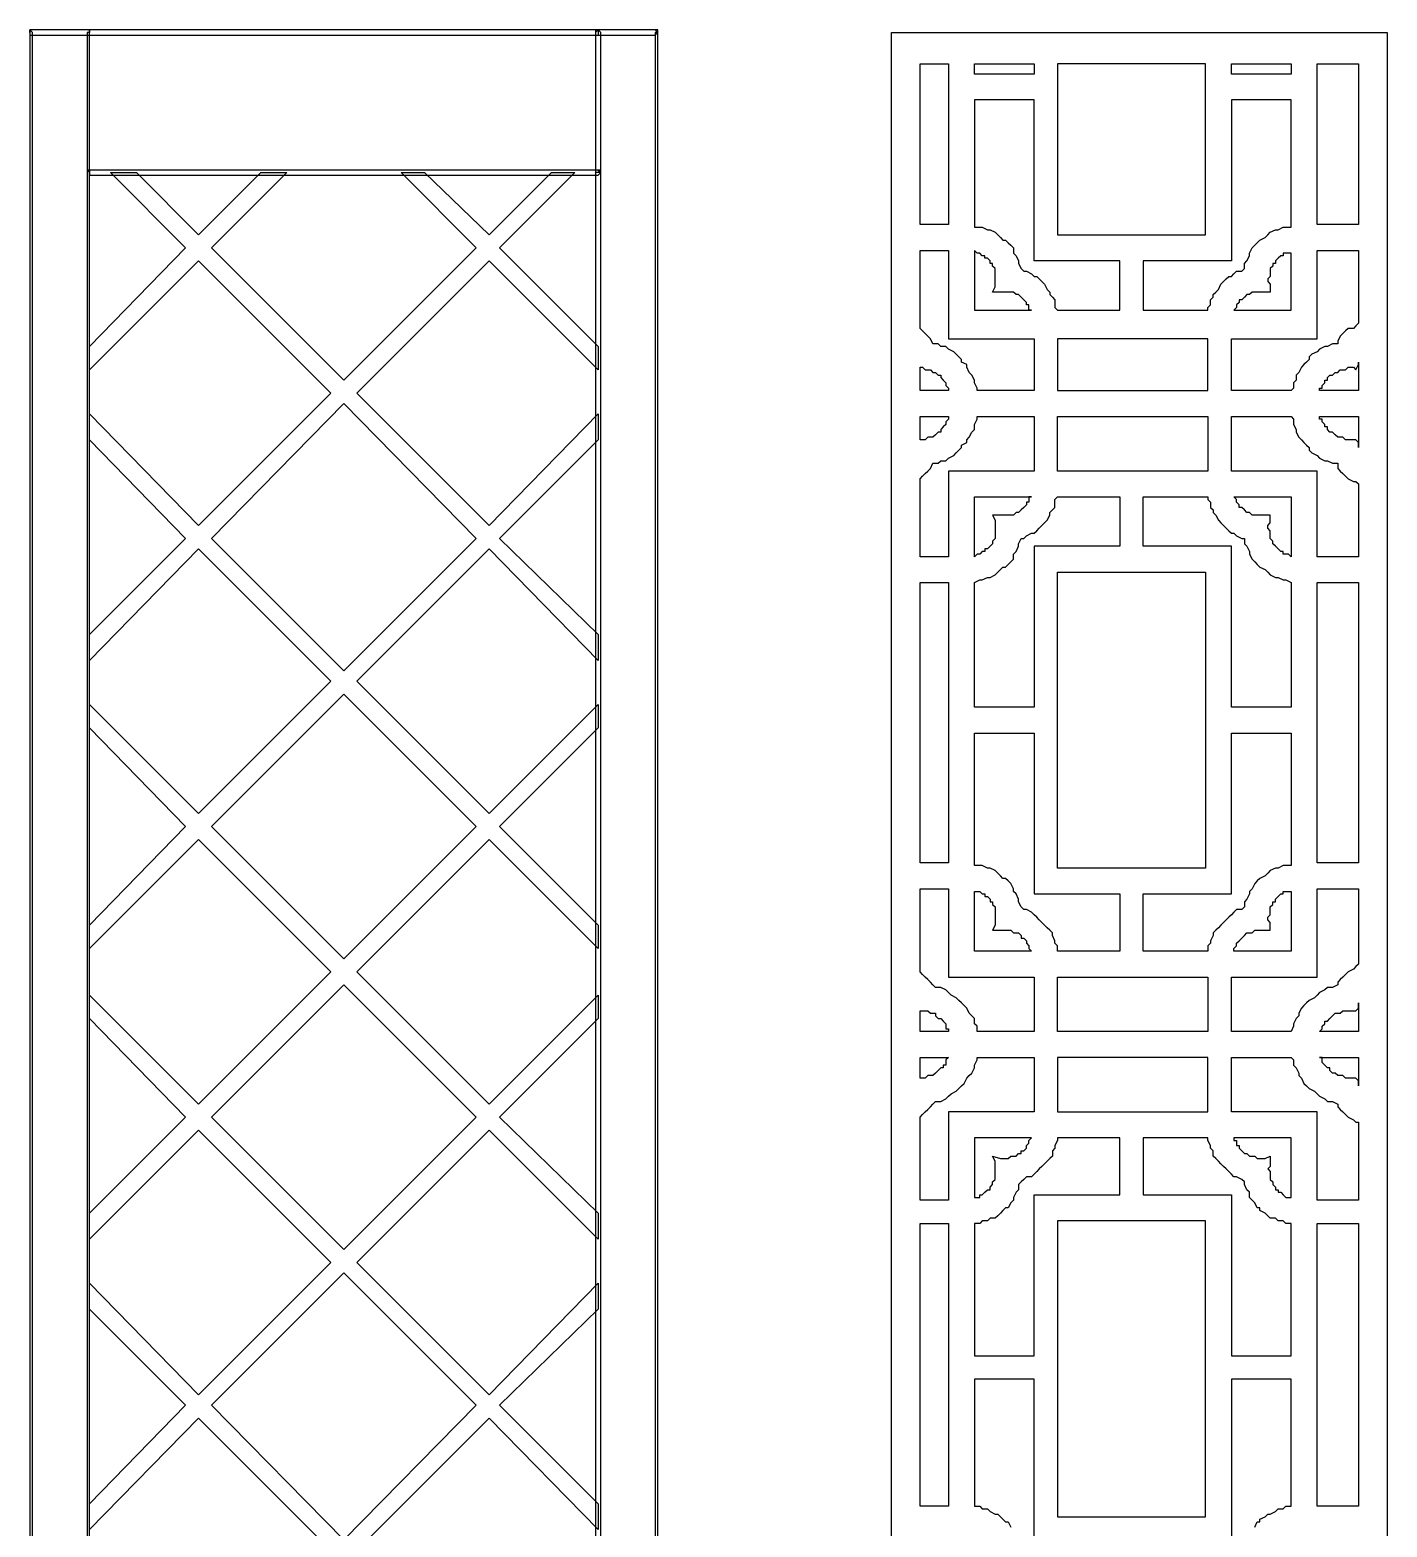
# Model space of a CAD drawing. Extents: x -66030 to 95157, y -13132 to 45879.
# Drawn here: x 12587 to 14630, y 34587 to 36841 of the extents above; entities that cross this region are included whole.
import ezdxf

# ---------------------------------------------------------------- set-up
doc = ezdxf.new("R2010")
doc.units = 0
doc.header["$LTSCALE"] = 100
doc.header["$MEASUREMENT"] = 0
doc.layers.add('3', color=11, linetype='CONTINUOUS')

msp = doc.modelspace()

# ---------------------------------------------------------------- linework, layer by layer
at = {"layer": '3'}
for points in [[(13532.7, 36837.3), (13528.7, 36841.2), (12587.4, 36841.2), (12587.4, 36833.4), (13528.7, 36833.4), (13532.7, 36837.3), (13532.7, 36837.3), (13532.7, 36841.2), (13528.7, 36841.2)], [(12587.4, 36841.2), (12587.4, 36837.3), (12587.4, 31865), (12591.3, 31865), (12591.3, 36837.3), (12587.4, 36841.2), (12587.4, 36841.2), (12587.4, 36841.2), (12587.4, 36837.3)], [(12677.2, 36837.3), (12677.2, 36841.2), (12587.4, 36841.2), (12587.4, 36833.4), (12677.2, 36833.4), (12677.2, 36837.3), (12677.2, 36837.3), (12677.2, 36841.2), (12677.2, 36841.2)], [(12587.4, 36841.2), (12587.4, 36837.3), (12587.4, 31865), (12591.3, 31865), (12591.3, 36837.3), (12587.4, 36841.2), (12587.4, 36841.2), (12587.4, 36841.2), (12587.4, 36837.3)], [(12677.2, 31861.1), (12677.2, 31865), (12677.2, 36837.3), (12673.3, 36837.3), (12673.3, 31865), (12677.2, 31861.1), (12677.2, 31861.1), (12677.2, 31861.1), (12677.2, 31865)], [(13442.8, 36841.2), (13438.9, 36837.3), (13438.9, 31865), (13446.7, 31865), (13446.7, 36837.3), (13442.8, 36841.2), (13442.8, 36841.2), (13438.9, 36841.2), (13438.9, 36837.3)], [(13532.7, 36837.3), (13528.7, 36841.2), (13442.8, 36841.2), (13442.8, 36833.4), (13528.7, 36833.4), (13532.7, 36837.3), (13532.7, 36837.3), (13532.7, 36841.2), (13528.7, 36841.2)], [(13528.7, 31861.1), (13532.7, 31865), (13532.7, 36837.3), (13528.7, 36837.3), (13528.7, 31865), (13528.7, 31861.1), (13528.7, 31861.1), (13532.7, 31861.1), (13532.7, 31865)], [(13528.7, 31861.1), (13532.7, 31865), (13532.7, 36837.3), (13528.7, 36837.3), (13528.7, 31865), (13528.7, 31861.1), (13528.7, 31861.1), (13532.7, 31861.1), (13532.7, 31865)], [(13884.2, 36837.3), (14630.2, 36837.3), (14630.2, 31865), (13884.2, 31865), (13884.2, 36837.3)], [(13927.2, 36790.4), (13970.1, 36790.4), (13970.1, 36548.3), (13927.2, 36548.3), (13927.2, 36790.4)], [(14009.2, 36790.4), (14099, 36790.4), (14099, 36774.8), (14009.2, 36774.8), (14009.2, 36790.4)], [(14134.2, 36532.7), (14356.8, 36532.7), (14356.8, 36790.4), (14134.2, 36790.4), (14134.2, 36532.7)], [(14395.9, 36790.4), (14485.7, 36790.4), (14485.7, 36774.8), (14395.9, 36774.8), (14395.9, 36790.4)], [(14524.8, 36790.4), (14587.3, 36790.4), (14587.3, 36548.3), (14524.8, 36548.3), (14524.8, 36790.4)], [(14099, 36735.8), (14009.2, 36735.8), (14009.2, 36544.4), (14017, 36544.4), (14020.9, 36544.4), (14028.7, 36540.5), (14032.6, 36540.5), (14040.4, 36536.6), (14044.3, 36532.7), (14048.2, 36528.7), (14052.1, 36524.8), (14056.1, 36524.8), (14060, 36520.9), (14063.9, 36517), (14067.8, 36513.1), (14067.8, 36505.3), (14071.7, 36501.4), (14075.6, 36493.6), (14075.6, 36489.7), (14079.5, 36481.9), (14083.4, 36478), (14087.3, 36478), (14095.1, 36474.1), (14099, 36470.2), (14102.9, 36470.2), (14106.8, 36466.3), (14110.7, 36462.3), (14114.6, 36458.4), (14118.5, 36450.6), (14122.5, 36446.7), (14122.5, 36442.8), (14126.4, 36438.9), (14130.3, 36435), (14130.3, 36427.2), (14130.3, 36423.3), (14134.2, 36419.4), (14227.9, 36419.4), (14227.9, 36493.6), (14099, 36493.6), (14099, 36735.8)], [(14485.7, 36735.8), (14395.9, 36735.8), (14395.9, 36493.6), (14263.1, 36493.6), (14263.1, 36419.4), (14360.7, 36419.4), (14360.7, 36423.3), (14364.6, 36427.2), (14364.6, 36435), (14368.5, 36438.9), (14368.5, 36442.8), (14372.4, 36446.7), (14376.3, 36450.6), (14380.2, 36458.4), (14384.2, 36462.3), (14388.1, 36466.3), (14392, 36470.2), (14395.9, 36470.2), (14399.8, 36474.1), (14403.7, 36478), (14411.5, 36478), (14415.4, 36481.9), (14415.4, 36489.7), (14419.3, 36493.6), (14423.2, 36501.4), (14423.2, 36505.3), (14427.1, 36513.1), (14431, 36517), (14434.9, 36520.9), (14438.8, 36524.8), (14438.8, 36524.8), (14446.6, 36528.7), (14450.6, 36532.7), (14454.5, 36536.6), (14462.3, 36540.5), (14466.2, 36540.5), (14474, 36544.4), (14477.9, 36544.4), (14485.7, 36544.4), (14485.7, 36735.8)], [(12677.2, 36630.3), (12673.3, 36626.4), (12673.3, 32040.8), (12677.2, 32040.8), (12677.2, 36626.4), (12677.2, 36630.3), (12677.2, 36630.3), (12673.3, 36630.3), (12673.3, 36626.4)], [(13446.7, 36626.4), (13442.8, 36630.3), (12677.2, 36630.3), (12677.2, 36622.5), (13442.8, 36622.5), (13446.7, 36626.4), (13446.7, 36626.4), (13446.7, 36630.3), (13442.8, 36630.3)], [(13442.8, 32036.9), (13446.7, 32040.8), (13446.7, 36626.4), (13438.9, 36626.4), (13438.9, 32040.8), (13442.8, 32036.9), (13442.8, 32036.9), (13446.7, 32036.9), (13446.7, 32040.8)], [(13927.2, 36392), (13927.2, 36509.2), (13970.1, 36509.2), (13970.1, 36376.4), (14099, 36376.4), (14099, 36298.3), (14013.1, 36298.3), (14013.1, 36302.2), (14009.2, 36310), (14009.2, 36313.9), (14005.3, 36321.7), (14001.4, 36325.6), (13997.5, 36333.5), (13997.5, 36337.4), (13989.7, 36341.3), (13989.7, 36345.2), (13985.7, 36349.1), (13981.8, 36353), (13977.9, 36356.9), (13970.1, 36360.8), (13966.2, 36364.7), (13958.4, 36364.7), (13954.5, 36368.6), (13946.7, 36368.6), (13942.8, 36376.4), (13938.9, 36380.3), (13935, 36384.2), (13931.1, 36388.1), (13927.2, 36392), (13927.2, 36392)], [(14009.2, 36419.4), (14095.1, 36419.4), (14091.2, 36419.4), (14091.2, 36423.3), (14091.2, 36427.2), (14087.3, 36427.2), (14087.3, 36431.1), (14083.4, 36435), (14083.4, 36435), (14079.5, 36438.9), (14079.5, 36438.9), (14075.6, 36442.8), (14071.7, 36442.8), (14067.8, 36446.7), (14063.9, 36446.7), (14060, 36446.7), (14056.1, 36446.7), (14052.1, 36446.7), (14048.2, 36446.7), (14048.2, 36446.7), (14036.5, 36446.7), (14040.4, 36454.5), (14040.4, 36458.4), (14040.4, 36458.4), (14040.4, 36462.3), (14040.4, 36466.3), (14040.4, 36470.2), (14040.4, 36474.1), (14040.4, 36478), (14040.4, 36481.9), (14036.5, 36485.8), (14036.5, 36489.7), (14032.6, 36489.7), (14032.6, 36493.6), (14028.7, 36497.5), (14024.8, 36497.5), (14024.8, 36501.4), (14020.9, 36501.4), (14017, 36505.3), (14017, 36505.3), (14013.1, 36505.3), (14009.2, 36509.2), (14009.2, 36419.4)], [(14587.3, 36509.2), (14587.3, 36399.9), (14583.4, 36395.9), (14579.5, 36392), (14571.6, 36392), (14567.7, 36388.1), (14563.8, 36384.2), (14559.9, 36380.3), (14556, 36372.5), (14556, 36368.6), (14548.2, 36368.6), (14540.4, 36364.7), (14536.5, 36364.7), (14528.7, 36360.8), (14524.8, 36356.9), (14517, 36353), (14513.1, 36349.1), (14513.1, 36345.2), (14509.1, 36341.3), (14505.2, 36337.4), (14501.3, 36333.5), (14497.4, 36325.6), (14493.5, 36321.7), (14493.5, 36313.9), (14489.6, 36310), (14489.6, 36302.2), (14485.7, 36298.3), (14395.9, 36298.3), (14395.9, 36376.4), (14524.8, 36376.4), (14524.8, 36509.2), (14587.3, 36509.2)], [(14485.7, 36505.3), (14481.8, 36505.3), (14477.9, 36505.3), (14474, 36505.3), (14474, 36501.4), (14470.1, 36501.4), (14466.2, 36497.5), (14466.2, 36497.5), (14462.3, 36493.6), (14462.3, 36489.7), (14458.4, 36489.7), (14458.4, 36485.8), (14454.5, 36481.9), (14454.5, 36478), (14454.5, 36474.1), (14454.5, 36470.2), (14450.6, 36466.3), (14450.6, 36462.3), (14454.5, 36458.4), (14454.5, 36458.4), (14454.5, 36454.5), (14454.5, 36446.7), (14446.6, 36446.7), (14442.7, 36446.7), (14442.7, 36446.7), (14438.8, 36446.7), (14434.9, 36446.7), (14431, 36446.7), (14427.1, 36446.7), (14423.2, 36442.8), (14419.3, 36442.8), (14415.4, 36438.9), (14415.4, 36438.9), (14411.5, 36435), (14407.6, 36435), (14407.6, 36431.1), (14403.7, 36427.2), (14403.7, 36427.2), (14403.7, 36423.3), (14399.8, 36419.4), (14399.8, 36419.4), (14485.7, 36419.4), (14485.7, 36505.3)], [(14134.2, 36298.3), (14360.7, 36298.3), (14360.7, 36376.4), (14134.2, 36376.4), (14134.2, 36298.3)], [(13927.2, 36298.3), (13927.2, 36333.5), (13931.1, 36333.5), (13935, 36329.5), (13938.9, 36329.5), (13942.8, 36329.5), (13946.7, 36325.6), (13950.6, 36325.6), (13954.5, 36321.7), (13958.4, 36321.7), (13958.4, 36317.8), (13962.3, 36313.9), (13962.3, 36313.9), (13966.2, 36310), (13966.2, 36306.1), (13970.1, 36302.2), (13970.1, 36302.2), (13970.1, 36298.3), (13927.2, 36298.3)], [(14587.3, 36341.3), (14587.3, 36298.3), (14528.7, 36298.3), (14528.7, 36302.2), (14532.6, 36302.2), (14532.6, 36306.1), (14536.5, 36310), (14536.5, 36313.9), (14540.4, 36313.9), (14540.4, 36317.8), (14544.3, 36321.7), (14548.2, 36321.7), (14552.1, 36325.6), (14556, 36325.6), (14559.9, 36329.5), (14563.8, 36329.5), (14567.7, 36329.5), (14571.6, 36333.5), (14575.5, 36333.5), (14579.5, 36333.5), (14579.5, 36333.5), (14583.4, 36329.5), (14587.3, 36337.4), (14587.3, 36341.3), (14587.3, 36341.3), (14587.3, 36341.3)], [(13060, 36278.8), (13259.2, 36075.7), (13060, 35876.5), (12860.8, 36075.7), (13060, 36278.8)], [(13927.2, 36048.3), (13927.2, 36165.5), (13927.2, 36165.5), (13931.1, 36169.4), (13935, 36173.3), (13938.9, 36177.2), (13942.8, 36181.1), (13946.7, 36188.9), (13954.5, 36188.9), (13958.4, 36192.8), (13966.2, 36192.8), (13970.1, 36196.7), (13977.9, 36200.6), (13981.8, 36204.6), (13985.7, 36208.5), (13989.7, 36212.4), (13989.7, 36216.3), (13997.5, 36220.2), (13997.5, 36224.1), (14001.4, 36228), (14005.3, 36235.8), (14009.2, 36239.7), (14009.2, 36247.5), (14013.1, 36255.3), (14013.1, 36259.2), (14099, 36259.2), (14099, 36177.2), (13970.1, 36177.2), (13970.1, 36048.3), (13927.2, 36048.3)], [(13927.2, 36224.1), (13927.2, 36259.2), (13970.1, 36259.2), (13970.1, 36255.3), (13970.1, 36255.3), (13966.2, 36251.4), (13966.2, 36247.5), (13962.3, 36243.6), (13962.3, 36243.6), (13958.4, 36239.7), (13958.4, 36235.8), (13954.5, 36235.8), (13950.6, 36231.9), (13946.7, 36228), (13942.8, 36228), (13938.9, 36228), (13935, 36224.1), (13931.1, 36224.1), (13927.2, 36224.1)], [(14134.2, 36259.2), (14360.7, 36259.2), (14360.7, 36177.2), (14134.2, 36177.2), (14134.2, 36259.2)], [(14587.3, 36157.7), (14587.3, 36048.3), (14524.8, 36048.3), (14524.8, 36177.2), (14395.9, 36177.2), (14395.9, 36259.2), (14485.7, 36259.2), (14489.6, 36255.3), (14489.6, 36247.5), (14493.5, 36239.7), (14493.5, 36235.8), (14497.4, 36228), (14501.3, 36224.1), (14505.2, 36220.2), (14509.1, 36216.3), (14513.1, 36212.4), (14513.1, 36208.5), (14517, 36204.6), (14524.8, 36200.6), (14528.7, 36196.7), (14536.5, 36192.8), (14540.4, 36192.8), (14548.2, 36188.9), (14556, 36188.9), (14556, 36181.1), (14559.9, 36177.2), (14563.8, 36173.3), (14567.7, 36169.4), (14571.6, 36165.5), (14579.5, 36161.6), (14583.4, 36161.6), (14587.3, 36157.7)], [(14587.3, 36259.2), (14587.3, 36212.4), (14587.3, 36212.4), (14587.3, 36216.3), (14587.3, 36220.2), (14583.4, 36224.1), (14579.5, 36224.1), (14579.5, 36224.1), (14575.5, 36224.1), (14571.6, 36224.1), (14567.7, 36224.1), (14563.8, 36228), (14559.9, 36228), (14556, 36228), (14552.1, 36231.9), (14548.2, 36235.8), (14544.3, 36235.8), (14540.4, 36239.7), (14540.4, 36243.6), (14536.5, 36243.6), (14536.5, 36247.5), (14532.6, 36251.4), (14532.6, 36255.3), (14528.7, 36255.3), (14528.7, 36259.2), (14587.3, 36259.2)], [(14099, 35821.8), (14009.2, 35821.8), (14009.2, 36009.3), (14017, 36013.2), (14020.9, 36013.2), (14028.7, 36017.1), (14032.6, 36017.1), (14040.4, 36021), (14044.3, 36024.9), (14048.2, 36028.8), (14052.1, 36032.7), (14056.1, 36032.7), (14060, 36036.6), (14063.9, 36040.5), (14067.8, 36044.4), (14067.8, 36052.2), (14071.7, 36056.1), (14075.6, 36063.9), (14075.6, 36067.8), (14079.5, 36075.7), (14083.4, 36075.7), (14087.3, 36079.6), (14095.1, 36083.5), (14099, 36083.5), (14102.9, 36087.4), (14106.8, 36091.3), (14110.7, 36095.2), (14114.6, 36099.1), (14118.5, 36103), (14122.5, 36110.8), (14122.5, 36114.7), (14126.4, 36118.6), (14130.3, 36122.5), (14130.3, 36130.3), (14130.3, 36134.2), (14134.2, 36138.2), (14227.9, 36138.2), (14227.9, 36063.9), (14099, 36063.9), (14099, 35821.8)], [(14009.2, 36138.2), (14095.1, 36138.2), (14091.2, 36138.2), (14091.2, 36134.2), (14091.2, 36130.3), (14087.3, 36130.3), (14087.3, 36126.4), (14083.4, 36122.5), (14083.4, 36122.5), (14079.5, 36118.6), (14079.5, 36118.6), (14075.6, 36114.7), (14071.7, 36114.7), (14067.8, 36110.8), (14063.9, 36110.8), (14060, 36110.8), (14056.1, 36110.8), (14052.1, 36110.8), (14048.2, 36110.8), (14048.2, 36110.8), (14036.5, 36110.8), (14040.4, 36103), (14040.4, 36099.1), (14040.4, 36099.1), (14040.4, 36095.2), (14040.4, 36091.3), (14040.4, 36087.4), (14040.4, 36083.5), (14040.4, 36079.6), (14040.4, 36075.7), (14036.5, 36071.8), (14036.5, 36067.8), (14032.6, 36063.9), (14032.6, 36063.9), (14028.7, 36060), (14024.8, 36060), (14024.8, 36056.1), (14020.9, 36056.1), (14017, 36052.2), (14017, 36052.2), (14013.1, 36052.2), (14009.2, 36048.3), (14009.2, 36138.2)], [(14485.7, 35821.8), (14395.9, 35821.8), (14395.9, 36063.9), (14263.1, 36063.9), (14263.1, 36138.2), (14360.7, 36138.2), (14360.7, 36134.2), (14364.6, 36130.3), (14364.6, 36122.5), (14368.5, 36118.6), (14368.5, 36114.7), (14372.4, 36110.8), (14376.3, 36103), (14380.2, 36099.1), (14384.2, 36095.2), (14388.1, 36091.3), (14392, 36087.4), (14395.9, 36083.5), (14399.8, 36083.5), (14403.7, 36079.6), (14411.5, 36075.7), (14415.4, 36075.7), (14415.4, 36067.8), (14419.3, 36063.9), (14423.2, 36056.1), (14423.2, 36052.2), (14427.1, 36044.4), (14431, 36040.5), (14434.9, 36036.6), (14438.8, 36032.7), (14438.8, 36032.7), (14446.6, 36028.8), (14450.6, 36024.9), (14454.5, 36021), (14462.3, 36017.1), (14466.2, 36017.1), (14474, 36013.2), (14477.9, 36013.2), (14485.7, 36009.3), (14485.7, 35821.8)], [(14485.7, 36048.3), (14481.8, 36052.2), (14477.9, 36052.2), (14474, 36052.2), (14474, 36056.1), (14470.1, 36056.1), (14466.2, 36060), (14466.2, 36060), (14462.3, 36063.9), (14462.3, 36063.9), (14458.4, 36067.8), (14458.4, 36071.8), (14454.5, 36075.7), (14454.5, 36079.6), (14454.5, 36083.5), (14454.5, 36087.4), (14450.6, 36091.3), (14450.6, 36095.2), (14454.5, 36099.1), (14454.5, 36099.1), (14454.5, 36103), (14454.5, 36110.8), (14446.6, 36110.8), (14442.7, 36110.8), (14442.7, 36110.8), (14438.8, 36110.8), (14434.9, 36110.8), (14431, 36110.8), (14427.1, 36110.8), (14423.2, 36114.7), (14419.3, 36114.7), (14415.4, 36118.6), (14415.4, 36118.6), (14411.5, 36122.5), (14407.6, 36122.5), (14407.6, 36126.4), (14403.7, 36130.3), (14403.7, 36130.3), (14403.7, 36134.2), (14399.8, 36138.2), (14399.8, 36138.2), (14485.7, 36138.2), (14485.7, 36048.3)], [(14134.2, 36024.9), (14356.8, 36024.9), (14356.8, 35579.6), (14134.2, 35579.6), (14134.2, 36024.9)], [(13927.2, 35587.4), (13927.2, 36009.3), (13970.1, 36009.3), (13970.1, 35587.4), (13927.2, 35587.4)], [(14587.3, 36009.3), (14587.3, 35587.4), (14524.8, 35587.4), (14524.8, 36009.3), (14587.3, 36009.3)], [(13060, 35841.3), (13259.2, 35642.1), (13060, 35442.9), (12860.8, 35642.1), (13060, 35841.3)], [(14009.2, 35782.7), (14099, 35782.7), (14099, 35540.5), (14227.9, 35540.5), (14227.9, 35454.6), (14134.2, 35454.6), (14134.2, 35462.4), (14130.3, 35466.3), (14130.3, 35470.2), (14126.4, 35478), (14126.4, 35481.9), (14122.5, 35485.9), (14118.5, 35489.8), (14114.6, 35493.7), (14110.7, 35497.6), (14106.8, 35501.5), (14102.9, 35505.4), (14099, 35509.3), (14095.1, 35513.2), (14087.3, 35517.1), (14083.4, 35517.1), (14079.5, 35521), (14075.6, 35528.8), (14075.6, 35532.7), (14071.7, 35540.5), (14067.8, 35544.4), (14067.8, 35548.4), (14063.9, 35556.2), (14060, 35560.1), (14056.1, 35564), (14052.1, 35564), (14048.2, 35567.9), (14044.3, 35571.8), (14040.4, 35575.7), (14032.6, 35579.6), (14028.7, 35579.6), (14020.9, 35583.5), (14017, 35583.5), (14009.2, 35583.5), (14009.2, 35782.7)], [(14395.9, 35782.7), (14485.7, 35782.7), (14485.7, 35583.5), (14477.9, 35583.5), (14474, 35583.5), (14466.2, 35579.6), (14462.3, 35579.6), (14454.5, 35575.7), (14450.6, 35571.8), (14446.6, 35567.9), (14438.8, 35564), (14438.8, 35564), (14434.9, 35560.1), (14431, 35556.2), (14427.1, 35548.4), (14423.2, 35544.4), (14423.2, 35540.5), (14419.3, 35532.7), (14415.4, 35528.8), (14415.4, 35521), (14411.5, 35517.1), (14403.7, 35517.1), (14399.8, 35513.2), (14395.9, 35509.3), (14392, 35505.4), (14388.1, 35501.5), (14384.2, 35497.6), (14380.2, 35493.7), (14376.3, 35489.8), (14372.4, 35485.9), (14368.5, 35481.9), (14368.5, 35478), (14364.6, 35470.2), (14364.6, 35466.3), (14360.7, 35462.4), (14360.7, 35454.6), (14263.1, 35454.6), (14263.1, 35540.5), (14395.9, 35540.5), (14395.9, 35782.7)], [(13927.2, 35423.4), (13927.2, 35548.4), (13970.1, 35548.4), (13970.1, 35415.5), (14099, 35415.5), (14099, 35333.5), (14013.1, 35333.5), (14013.1, 35341.3), (14009.2, 35345.2), (14009.2, 35353.1), (14005.3, 35357), (14001.4, 35360.9), (13997.5, 35368.7), (13993.6, 35372.6), (13989.7, 35376.5), (13985.7, 35380.4), (13981.8, 35384.3), (13974, 35388.2), (13970.1, 35392.1), (13966.2, 35396), (13958.4, 35399.9), (13950.6, 35399.9), (13946.7, 35403.8), (13942.8, 35407.7), (13938.9, 35411.6), (13935, 35415.5), (13931.1, 35419.5), (13927.2, 35423.4), (13927.2, 35423.4)], [(14095.1, 35454.6), (14009.2, 35454.6), (14009.2, 35544.4), (14013.1, 35544.4), (14017, 35544.4), (14017, 35544.4), (14020.9, 35540.5), (14024.8, 35540.5), (14024.8, 35536.6), (14028.7, 35536.6), (14032.6, 35532.7), (14032.6, 35528.8), (14036.5, 35528.8), (14036.5, 35524.9), (14040.4, 35521), (14040.4, 35517.1), (14040.4, 35513.2), (14040.4, 35509.3), (14040.4, 35505.4), (14040.4, 35501.5), (14040.4, 35497.6), (14040.4, 35497.6), (14040.4, 35493.7), (14036.5, 35485.9), (14048.2, 35485.9), (14048.2, 35485.9), (14052.1, 35485.9), (14056.1, 35485.9), (14060, 35485.9), (14063.9, 35485.9), (14067.8, 35481.9), (14071.7, 35481.9), (14075.6, 35481.9), (14079.5, 35478), (14079.5, 35474.1), (14083.4, 35474.1), (14087.3, 35470.2), (14087.3, 35470.2), (14087.3, 35466.3), (14091.2, 35462.4), (14091.2, 35462.4), (14091.2, 35458.5), (14095.1, 35454.6)], [(14587.3, 35548.4), (14587.3, 35435.1), (14583.4, 35431.2), (14579.5, 35427.3), (14571.6, 35423.4), (14567.7, 35419.5), (14563.8, 35415.5), (14559.9, 35411.6), (14556, 35407.7), (14556, 35403.8), (14548.2, 35399.9), (14540.4, 35399.9), (14536.5, 35396), (14528.7, 35392.1), (14524.8, 35388.2), (14520.9, 35384.3), (14513.1, 35380.4), (14509.1, 35376.5), (14505.2, 35372.6), (14501.3, 35368.7), (14497.4, 35360.9), (14497.4, 35357), (14493.5, 35353.1), (14489.6, 35345.2), (14489.6, 35341.3), (14485.7, 35333.5), (14395.9, 35333.5), (14395.9, 35415.5), (14524.8, 35415.5), (14524.8, 35548.4), (14587.3, 35548.4)], [(14485.7, 35544.4), (14485.7, 35454.6), (14399.8, 35454.6), (14399.8, 35458.5), (14403.7, 35462.4), (14403.7, 35462.4), (14403.7, 35466.3), (14407.6, 35470.2), (14407.6, 35470.2), (14411.5, 35474.1), (14411.5, 35474.1), (14415.4, 35478), (14419.3, 35481.9), (14423.2, 35481.9), (14427.1, 35481.9), (14431, 35485.9), (14434.9, 35485.9), (14438.8, 35485.9), (14442.7, 35485.9), (14442.7, 35485.9), (14446.6, 35485.9), (14454.5, 35485.9), (14454.5, 35493.7), (14454.5, 35497.6), (14454.5, 35497.6), (14450.6, 35501.5), (14450.6, 35505.4), (14454.5, 35509.3), (14454.5, 35513.2), (14454.5, 35517.1), (14454.5, 35521), (14458.4, 35524.9), (14458.4, 35528.8), (14462.3, 35528.8), (14462.3, 35532.7), (14466.2, 35536.6), (14466.2, 35536.6), (14470.1, 35540.5), (14474, 35540.5), (14474, 35544.4), (14477.9, 35544.4), (14481.8, 35544.4), (14485.7, 35544.4)], [(14360.7, 35333.5), (14134.2, 35333.5), (14134.2, 35415.5), (14360.7, 35415.5), (14360.7, 35333.5)], [(13060, 35403.8), (13259.2, 35204.6), (13060, 35005.4), (12860.8, 35204.6), (13060, 35403.8)], [(13927.2, 35333.5), (13927.2, 35364.8), (13927.2, 35364.8), (13935, 35364.8), (13938.9, 35364.8), (13942.8, 35360.9), (13946.7, 35360.9), (13950.6, 35360.9), (13950.6, 35357), (13954.5, 35353.1), (13958.4, 35353.1), (13962.3, 35349.1), (13962.3, 35349.1), (13966.2, 35345.2), (13966.2, 35341.3), (13966.2, 35337.4), (13970.1, 35337.4), (13970.1, 35333.5), (13927.2, 35333.5)], [(14587.3, 35376.5), (14587.3, 35333.5), (14528.7, 35333.5), (14532.6, 35337.4), (14532.6, 35337.4), (14532.6, 35341.3), (14536.5, 35345.2), (14536.5, 35349.1), (14540.4, 35349.1), (14544.3, 35353.1), (14544.3, 35353.1), (14548.2, 35357), (14552.1, 35360.9), (14556, 35360.9), (14559.9, 35360.9), (14563.8, 35364.8), (14567.7, 35364.8), (14571.6, 35364.8), (14575.5, 35364.8), (14579.5, 35364.8), (14579.5, 35364.8), (14583.4, 35364.8), (14587.3, 35368.7), (14587.3, 35372.6), (14587.3, 35376.5), (14587.3, 35376.5)], [(13927.2, 35079.6), (13927.2, 35204.6), (13927.2, 35204.6), (13931.1, 35208.5), (13935, 35212.4), (13938.9, 35216.3), (13942.8, 35220.2), (13946.7, 35224.2), (13950.6, 35228.1), (13958.4, 35228.1), (13966.2, 35232), (13970.1, 35235.9), (13974, 35239.8), (13981.8, 35243.7), (13985.7, 35247.6), (13989.7, 35251.5), (13993.6, 35255.4), (13997.5, 35263.2), (14001.4, 35267.1), (14005.3, 35271), (14009.2, 35278.8), (14009.2, 35282.7), (14013.1, 35290.6), (14013.1, 35294.5), (14099, 35294.5), (14099, 35212.4), (13970.1, 35212.4), (13970.1, 35079.6), (13927.2, 35079.6)], [(13927.2, 35263.2), (13927.2, 35294.5), (13970.1, 35294.5), (13970.1, 35294.5), (13966.2, 35290.6), (13966.2, 35286.7), (13966.2, 35282.7), (13962.3, 35282.7), (13962.3, 35278.8), (13958.4, 35278.8), (13954.5, 35274.9), (13950.6, 35271), (13950.6, 35271), (13946.7, 35267.1), (13942.8, 35267.1), (13938.9, 35267.1), (13935, 35263.2), (13927.2, 35263.2), (13927.2, 35263.2)], [(14360.7, 35294.5), (14134.2, 35294.5), (14134.2, 35212.4), (14360.7, 35212.4), (14360.7, 35294.5)], [(14587.3, 35196.8), (14587.3, 35079.6), (14524.8, 35079.6), (14524.8, 35212.4), (14395.9, 35212.4), (14395.9, 35294.5), (14485.7, 35294.5), (14489.6, 35290.6), (14489.6, 35282.7), (14493.5, 35278.8), (14497.4, 35271), (14497.4, 35267.1), (14501.3, 35263.2), (14505.2, 35255.4), (14509.1, 35251.5), (14513.1, 35247.6), (14520.9, 35243.7), (14524.8, 35239.8), (14528.7, 35235.9), (14536.5, 35232), (14540.4, 35228.1), (14548.2, 35228.1), (14556, 35224.2), (14556, 35220.2), (14559.9, 35216.3), (14563.8, 35212.4), (14567.7, 35208.5), (14571.6, 35204.6), (14579.5, 35200.7), (14583.4, 35196.8), (14587.3, 35196.8)], [(14587.3, 35294.5), (14587.3, 35251.5), (14587.3, 35251.5), (14587.3, 35255.4), (14587.3, 35259.3), (14583.4, 35263.2), (14579.5, 35263.2), (14579.5, 35263.2), (14575.5, 35263.2), (14571.6, 35263.2), (14567.7, 35263.2), (14563.8, 35267.1), (14559.9, 35267.1), (14556, 35267.1), (14552.1, 35271), (14548.2, 35271), (14544.3, 35274.9), (14544.3, 35278.8), (14540.4, 35278.8), (14536.5, 35282.7), (14536.5, 35282.7), (14532.6, 35286.7), (14532.6, 35290.6), (14532.6, 35294.5), (14528.7, 35294.5), (14587.3, 35294.5)], [(14095.1, 35173.4), (14009.2, 35173.4), (14009.2, 35083.5), (14013.1, 35083.5), (14017, 35083.5), (14017, 35087.4), (14020.9, 35087.4), (14024.8, 35091.4), (14024.8, 35091.4), (14028.7, 35095.3), (14032.6, 35095.3), (14032.6, 35099.2), (14036.5, 35103.1), (14036.5, 35107), (14040.4, 35110.9), (14040.4, 35114.8), (14040.4, 35118.7), (14040.4, 35122.6), (14040.4, 35126.5), (14040.4, 35126.5), (14040.4, 35130.4), (14040.4, 35134.3), (14040.4, 35138.2), (14036.5, 35146), (14048.2, 35142.1), (14048.2, 35142.1), (14052.1, 35142.1), (14056.1, 35142.1), (14060, 35142.1), (14063.9, 35146), (14067.8, 35146), (14071.7, 35146), (14075.6, 35149.9), (14079.5, 35149.9), (14079.5, 35153.8), (14083.4, 35153.8), (14087.3, 35157.8), (14087.3, 35161.7), (14087.3, 35161.7), (14091.2, 35165.6), (14091.2, 35169.5), (14091.2, 35169.5), (14095.1, 35173.4)], [(14009.2, 34845.3), (14099, 34845.3), (14099, 35087.4), (14227.9, 35087.4), (14227.9, 35173.4), (14134.2, 35173.4), (14134.2, 35169.5), (14130.3, 35161.7), (14130.3, 35157.8), (14126.4, 35153.8), (14126.4, 35146), (14122.5, 35142.1), (14118.5, 35138.2), (14114.6, 35134.3), (14110.7, 35130.4), (14106.8, 35126.5), (14102.9, 35122.6), (14099, 35118.7), (14095.1, 35114.8), (14087.3, 35114.8), (14083.4, 35110.9), (14079.5, 35107), (14075.6, 35103.1), (14075.6, 35095.3), (14071.7, 35091.4), (14067.8, 35083.5), (14067.8, 35079.6), (14063.9, 35075.7), (14060, 35067.9), (14056.1, 35067.9), (14052.1, 35064), (14048.2, 35060.1), (14044.3, 35056.2), (14040.4, 35052.3), (14032.6, 35052.3), (14028.7, 35048.4), (14020.9, 35048.4), (14017, 35044.5), (14009.2, 35044.5), (14009.2, 34845.3)], [(14395.9, 34845.3), (14485.7, 34845.3), (14485.7, 35044.5), (14477.9, 35044.5), (14474, 35048.4), (14466.2, 35048.4), (14462.3, 35052.3), (14454.5, 35052.3), (14450.6, 35056.2), (14446.6, 35060.1), (14438.8, 35064), (14438.8, 35067.9), (14434.9, 35067.9), (14431, 35075.7), (14427.1, 35079.6), (14423.2, 35083.5), (14423.2, 35091.4), (14419.3, 35095.3), (14415.4, 35103.1), (14415.4, 35107), (14411.5, 35110.9), (14403.7, 35114.8), (14399.8, 35114.8), (14395.9, 35118.7), (14392, 35122.6), (14388.1, 35126.5), (14384.2, 35130.4), (14380.2, 35134.3), (14376.3, 35138.2), (14372.4, 35142.1), (14368.5, 35146), (14368.5, 35153.8), (14364.6, 35157.8), (14364.6, 35161.7), (14360.7, 35169.5), (14360.7, 35173.4), (14263.1, 35173.4), (14263.1, 35087.4), (14395.9, 35087.4), (14395.9, 34845.3)], [(14485.7, 35083.5), (14485.7, 35173.4), (14399.8, 35173.4), (14399.8, 35169.5), (14403.7, 35169.5), (14403.7, 35165.6), (14403.7, 35161.7), (14407.6, 35161.7), (14407.6, 35157.8), (14411.5, 35153.8), (14411.5, 35153.8), (14415.4, 35149.9), (14419.3, 35149.9), (14423.2, 35146), (14427.1, 35146), (14431, 35146), (14434.9, 35142.1), (14438.8, 35142.1), (14442.7, 35142.1), (14442.7, 35142.1), (14446.6, 35142.1), (14454.5, 35146), (14454.5, 35138.2), (14454.5, 35134.3), (14454.5, 35130.4), (14450.6, 35126.5), (14450.6, 35126.5), (14454.5, 35122.6), (14454.5, 35118.7), (14454.5, 35114.8), (14454.5, 35110.9), (14458.4, 35107), (14458.4, 35103.1), (14462.3, 35099.2), (14462.3, 35095.3), (14466.2, 35095.3), (14466.2, 35091.4), (14470.1, 35091.4), (14474, 35087.4), (14474, 35087.4), (14477.9, 35083.5), (14481.8, 35083.5), (14485.7, 35083.5)], [(14134.2, 34603.1), (14356.8, 34603.1), (14356.8, 35048.4), (14134.2, 35048.4), (14134.2, 34603.1)], [(13927.2, 34618.7), (13927.2, 35044.5), (13970.1, 35044.5), (13970.1, 34618.7), (13927.2, 34618.7)], [(14587.3, 35044.5), (14587.3, 34618.7), (14524.8, 34618.7), (14524.8, 35044.5), (14587.3, 35044.5)], [(13060, 34970.3), (13259.2, 34771.1), (13060, 34568), (12860.8, 34771.1), (13060, 34970.3)]]:
    msp.add_lwpolyline(points, close=True, dxfattribs=at)
for points in [[(13040.5, 34552.3), (12841.3, 34751.5), (12677.2, 34583.6), (12677.2, 34622.6), (12821.8, 34771.1), (12677.2, 34915.6), (12677.2, 34954.6), (12841.3, 34786.7), (13040.5, 34985.9), (12841.3, 35185.1), (12677.2, 35021), (12677.2, 35060.1), (12821.8, 35204.6), (12677.2, 35353.1), (12677.2, 35388.2), (12841.3, 35224.2), (13040.5, 35423.4), (12841.3, 35622.6), (12677.2, 35458.5), (12677.2, 35493.7), (12821.8, 35642.1), (12677.2, 35790.5), (12677.2, 35825.7), (12841.3, 35661.6), (13040.5, 35860.8), (12841.3, 36060), (12677.2, 35892.1), (12677.2, 35931.1), (12821.8, 36075.7), (12677.2, 36224.1), (12677.2, 36263.1), (12841.3, 36095.2), (13040.5, 36294.4), (12841.3, 36493.6), (12677.2, 36329.5), (12677.2, 36364.7), (12821.8, 36513.1), (12708.5, 36626.4), (12708.5, 36626.4), (12747.6, 36626.4), (12841.3, 36532.7), (12935, 36626.4), (12974.1, 36626.4), (12860.8, 36513.1), (13060, 36313.9), (13259.2, 36513.1), (13146, 36626.4), (13181.1, 36626.4), (13278.8, 36532.7), (13372.5, 36626.4), (13407.7, 36626.4), (13294.4, 36513.1), (13442.8, 36364.7), (13442.8, 36329.5), (13278.8, 36493.6), (13079.6, 36294.4), (13278.8, 36095.2), (13442.8, 36263.1), (13442.8, 36224.1), (13294.4, 36075.7), (13442.8, 35931.1), (13442.8, 35892.1), (13278.8, 36060), (13079.6, 35860.8), (13278.8, 35661.6), (13442.8, 35825.7), (13442.8, 35790.5), (13294.4, 35642.1), (13442.8, 35493.7), (13442.8, 35458.5), (13278.8, 35622.6), (13079.6, 35423.4), (13278.8, 35224.2), (13442.8, 35388.2), (13442.8, 35353.1), (13294.4, 35204.6), (13442.8, 35060.1), (13442.8, 35021), (13278.8, 35185.1), (13079.6, 34985.9), (13278.8, 34786.7), (13442.8, 34954.6), (13442.8, 34915.6), (13294.4, 34771.1), (13442.8, 34622.6), (13442.8, 34583.6), (13278.8, 34751.5), (13079.6, 34552.3)], [(14099, 34568), (14099, 34810.1), (14099, 34810.1), (14009.2, 34810.1), (14009.2, 34618.7), (14017, 34618.7), (14020.9, 34614.8), (14028.7, 34614.8), (14032.6, 34610.9), (14040.4, 34607), (14044.3, 34607), (14048.2, 34603.1), (14052.1, 34599.2), (14056.1, 34595.3), (14060, 34595.3), (14063.9, 34587.5)], [(14431, 34587.5), (14434.9, 34595.3), (14438.8, 34595.3), (14438.8, 34599.2), (14446.6, 34603.1), (14450.6, 34607), (14454.5, 34607), (14462.3, 34610.9), (14466.2, 34614.8), (14474, 34614.8), (14477.9, 34618.7), (14485.7, 34618.7), (14485.7, 34810.1), (14485.7, 34810.1), (14395.9, 34810.1), (14395.9, 34568)]]:
    msp.add_lwpolyline(points, dxfattribs=at)

doc.saveas('drawing.dxf')
